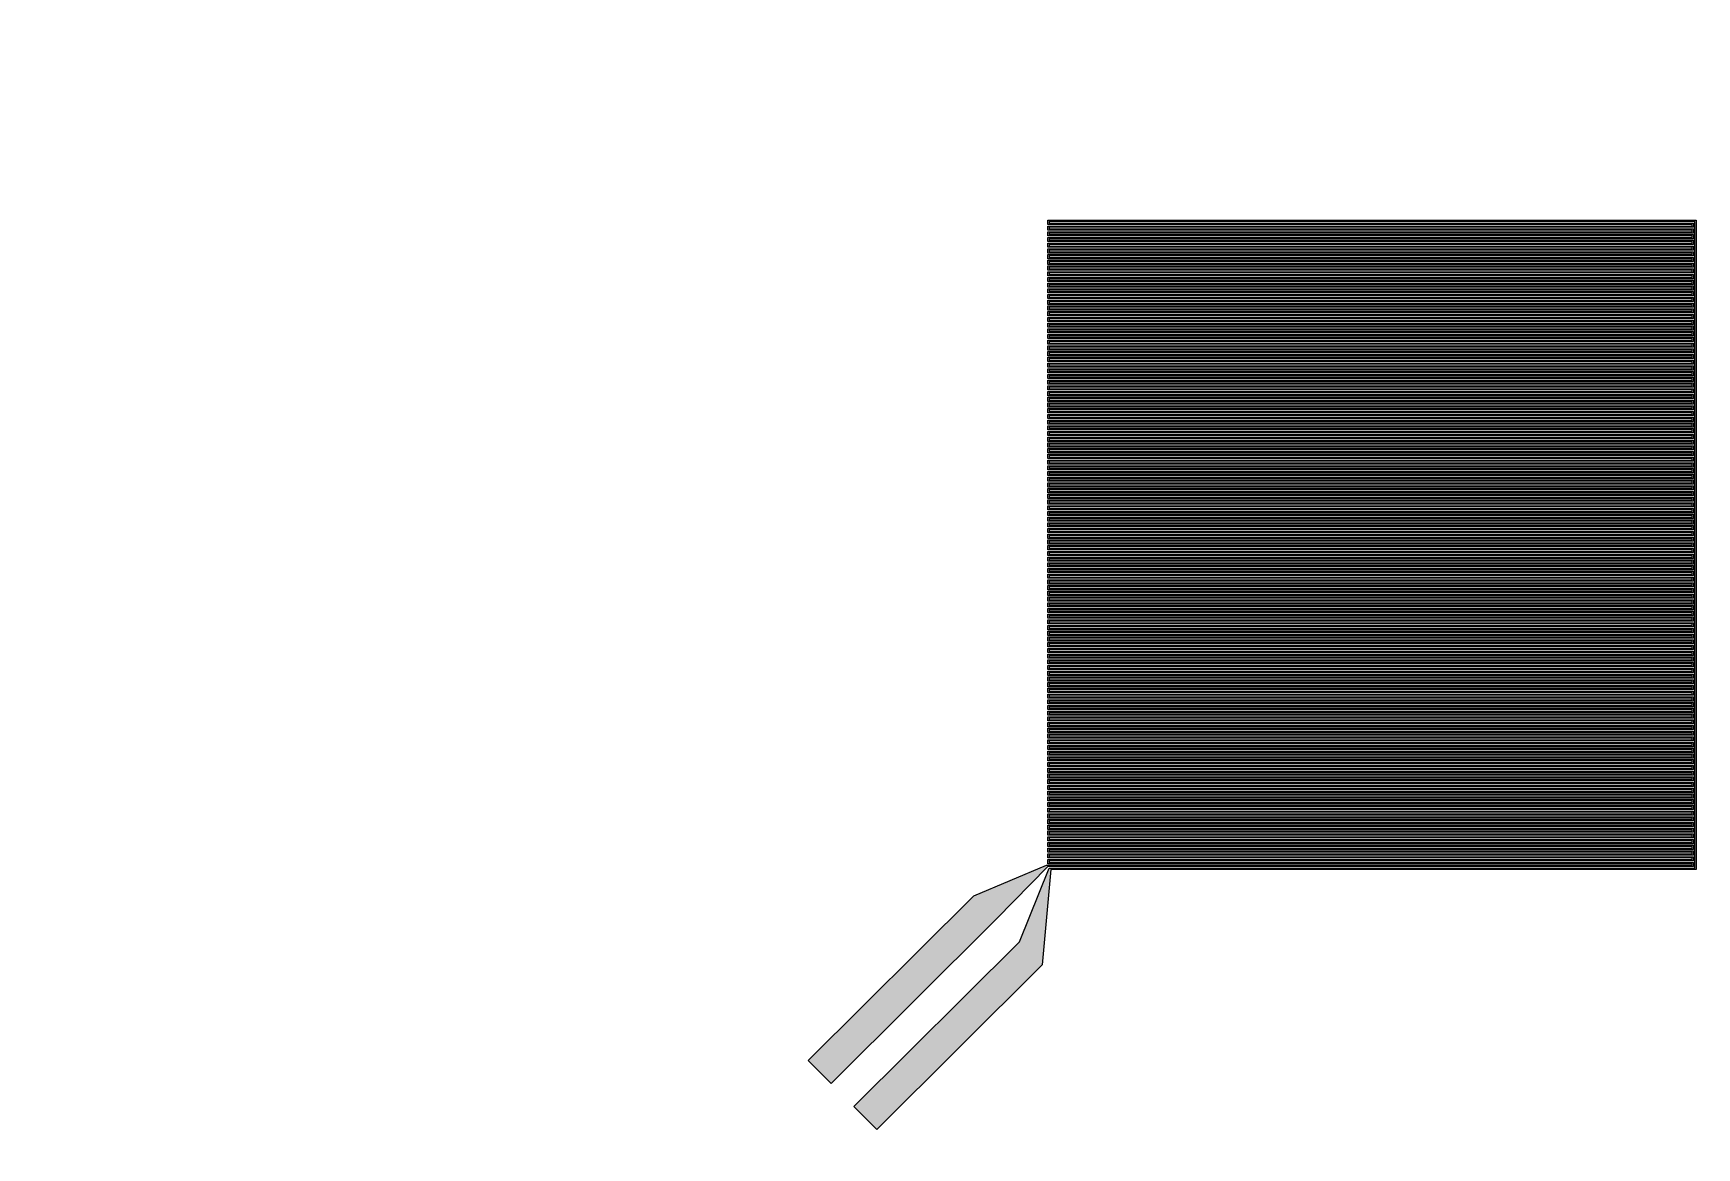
# Model space of a CAD drawing. Header units: millimetres. Extents: x 2668 to 2894, y 1564 to 1665.
# Drawn here: x 2722.13 to 2734.96, y 1618.28 to 1626.87 of the extents above; entities that cross this region are included whole.
import ezdxf

# ---------------------------------------------------------------- set-up
doc = ezdxf.new("R2010")
doc.units = ezdxf.units.MM

msp = doc.modelspace()

# ---------------------------------------------------------------- hatches: boundary and pattern name
h = msp.add_hatch(color=0)
h.dxf.hatch_style = 1
h.paths.add_polyline_path([(2729.958, 1620.443), (2734.936, 1620.443), (2734.936, 1620.475), (2729.968, 1620.475), (2729.968, 1620.487), (2734.936, 1620.487), (2734.936, 1620.519), (2729.968, 1620.519), (2729.968, 1620.531), (2734.936, 1620.531), (2734.936, 1620.563), (2729.968, 1620.563), (2729.968, 1620.575), (2734.936, 1620.575), (2734.936, 1620.607), (2729.968, 1620.607), (2729.968, 1620.619), (2734.936, 1620.619), (2734.936, 1620.651), (2729.968, 1620.651), (2729.968, 1620.663), (2734.936, 1620.663), (2734.936, 1620.695), (2729.968, 1620.695), (2729.968, 1620.707), (2734.936, 1620.707), (2734.936, 1620.739), (2729.968, 1620.739), (2729.968, 1620.751), (2734.936, 1620.751), (2734.936, 1620.783), (2729.968, 1620.783), (2729.968, 1620.795), (2734.936, 1620.795), (2734.936, 1620.827), (2729.968, 1620.827), (2729.968, 1620.839), (2734.936, 1620.839), (2734.936, 1620.871), (2729.968, 1620.871), (2729.968, 1620.883), (2734.936, 1620.883), (2734.936, 1620.915), (2729.968, 1620.915), (2729.968, 1620.927), (2734.936, 1620.927), (2734.936, 1620.959), (2729.968, 1620.959), (2729.968, 1620.971), (2734.936, 1620.971), (2734.936, 1621.003), (2729.968, 1621.003), (2729.968, 1621.015), (2734.936, 1621.015), (2734.936, 1621.047), (2729.968, 1621.047), (2729.968, 1621.059), (2734.936, 1621.059), (2734.936, 1621.091), (2729.968, 1621.091), (2729.968, 1621.103), (2734.936, 1621.103), (2734.936, 1621.135), (2729.968, 1621.135), (2729.968, 1621.147), (2734.936, 1621.147), (2734.936, 1621.179), (2729.968, 1621.179), (2729.968, 1621.191), (2734.936, 1621.191), (2734.936, 1621.223), (2729.968, 1621.223), (2729.968, 1621.235), (2734.936, 1621.235), (2734.936, 1621.267), (2729.968, 1621.267), (2729.968, 1621.279), (2734.936, 1621.279), (2734.936, 1621.311), (2729.968, 1621.311), (2729.968, 1621.323), (2734.936, 1621.323), (2734.936, 1621.355), (2729.968, 1621.355), (2729.968, 1621.367), (2734.936, 1621.367), (2734.936, 1621.399), (2729.968, 1621.399), (2729.968, 1621.411), (2734.936, 1621.411), (2734.936, 1621.443), (2729.968, 1621.443), (2729.968, 1621.455), (2734.936, 1621.455), (2734.936, 1621.487), (2729.968, 1621.487), (2729.968, 1621.499), (2734.936, 1621.499), (2734.936, 1621.531), (2729.968, 1621.531), (2729.968, 1621.543), (2734.936, 1621.543), (2734.936, 1621.575), (2729.968, 1621.575), (2729.968, 1621.587), (2734.936, 1621.587), (2734.936, 1621.619), (2729.968, 1621.619), (2729.968, 1621.631), (2734.936, 1621.631), (2734.936, 1621.663), (2729.968, 1621.663), (2729.968, 1621.675), (2734.936, 1621.675), (2734.936, 1621.707), (2729.968, 1621.707), (2729.968, 1621.719), (2734.936, 1621.719), (2734.936, 1621.751), (2729.968, 1621.751), (2729.968, 1621.763), (2734.936, 1621.763), (2734.936, 1621.795), (2729.968, 1621.795), (2729.968, 1621.807), (2734.936, 1621.807), (2734.936, 1621.839), (2729.968, 1621.839), (2729.968, 1621.851), (2734.936, 1621.851), (2734.936, 1621.883), (2729.968, 1621.883), (2729.968, 1621.895), (2734.936, 1621.895), (2734.936, 1621.927), (2729.968, 1621.927), (2729.968, 1621.939), (2734.936, 1621.939), (2734.936, 1621.971), (2729.968, 1621.971), (2729.968, 1621.983), (2734.936, 1621.983), (2734.936, 1622.015), (2729.968, 1622.015), (2729.968, 1622.027), (2734.936, 1622.027), (2734.936, 1622.059), (2729.968, 1622.059), (2729.968, 1622.071), (2734.936, 1622.071), (2734.936, 1622.103), (2729.968, 1622.103), (2729.968, 1622.115), (2734.936, 1622.115), (2734.936, 1622.147), (2729.968, 1622.147), (2729.968, 1622.159), (2734.936, 1622.159), (2734.936, 1622.191), (2729.968, 1622.191), (2729.968, 1622.203), (2734.936, 1622.203), (2734.936, 1622.235), (2729.968, 1622.235), (2729.968, 1622.247), (2734.936, 1622.247), (2734.936, 1622.279), (2729.968, 1622.279), (2729.968, 1622.291), (2734.936, 1622.291), (2734.936, 1622.323), (2729.968, 1622.323), (2729.968, 1622.335), (2734.936, 1622.335), (2734.936, 1622.367), (2729.968, 1622.367), (2729.968, 1622.379), (2734.936, 1622.379), (2734.936, 1622.411), (2729.968, 1622.411), (2729.968, 1622.423), (2734.936, 1622.423), (2734.936, 1622.455), (2729.968, 1622.455), (2729.968, 1622.467), (2734.936, 1622.467), (2734.936, 1622.499), (2729.968, 1622.499), (2729.968, 1622.511), (2734.936, 1622.511), (2734.936, 1622.543), (2729.968, 1622.543), (2729.968, 1622.555), (2734.936, 1622.555), (2734.936, 1622.587), (2729.968, 1622.587), (2729.968, 1622.599), (2734.936, 1622.599), (2734.936, 1622.631), (2729.968, 1622.631), (2729.968, 1622.643), (2734.936, 1622.643), (2734.936, 1622.675), (2729.968, 1622.675), (2729.968, 1622.687), (2734.936, 1622.687), (2734.936, 1622.719), (2729.968, 1622.719), (2729.968, 1622.731), (2734.936, 1622.731), (2734.936, 1622.763), (2729.968, 1622.763), (2729.968, 1622.775), (2734.936, 1622.775), (2734.936, 1622.807), (2729.968, 1622.807), (2729.968, 1622.819), (2734.936, 1622.819), (2734.936, 1622.851), (2729.968, 1622.851), (2729.968, 1622.863), (2734.936, 1622.863), (2734.936, 1622.895), (2729.968, 1622.895), (2729.968, 1622.907), (2734.936, 1622.907), (2734.936, 1622.939), (2729.968, 1622.939), (2729.968, 1622.951), (2734.936, 1622.951), (2734.936, 1622.983), (2729.968, 1622.983), (2729.968, 1622.995), (2734.936, 1622.995), (2734.936, 1623.027), (2729.968, 1623.027), (2729.968, 1623.039), (2734.936, 1623.039), (2734.936, 1623.071), (2729.968, 1623.071), (2729.968, 1623.083), (2734.936, 1623.083), (2734.936, 1623.115), (2729.968, 1623.115), (2729.968, 1623.127), (2734.936, 1623.127), (2734.936, 1623.159), (2729.968, 1623.159), (2729.968, 1623.171), (2734.936, 1623.171), (2734.936, 1623.203), (2729.968, 1623.203), (2729.968, 1623.215), (2734.936, 1623.215), (2734.936, 1623.247), (2729.968, 1623.247), (2729.968, 1623.259), (2734.936, 1623.259), (2734.936, 1623.291), (2729.968, 1623.291), (2729.968, 1623.303), (2734.936, 1623.303), (2734.936, 1623.335), (2729.968, 1623.335), (2729.968, 1623.347), (2734.936, 1623.347), (2734.936, 1623.379), (2729.968, 1623.379), (2729.968, 1623.391), (2734.936, 1623.391), (2734.936, 1623.423), (2729.968, 1623.423), (2729.968, 1623.435), (2734.936, 1623.435), (2734.936, 1623.467), (2729.968, 1623.467), (2729.968, 1623.479), (2734.936, 1623.479), (2734.936, 1623.511), (2729.968, 1623.511), (2729.968, 1623.523), (2734.936, 1623.523), (2734.936, 1623.555), (2729.968, 1623.555), (2729.968, 1623.567), (2734.936, 1623.567), (2734.936, 1623.599), (2729.968, 1623.599), (2729.968, 1623.611), (2734.936, 1623.611), (2734.936, 1623.643), (2729.968, 1623.643), (2729.968, 1623.655), (2734.936, 1623.655), (2734.936, 1623.687), (2729.968, 1623.687), (2729.968, 1623.699), (2734.936, 1623.699), (2734.936, 1623.731), (2729.968, 1623.731), (2729.968, 1623.743), (2734.936, 1623.743), (2734.936, 1623.775), (2729.968, 1623.775), (2729.968, 1623.787), (2734.936, 1623.787), (2734.936, 1623.819), (2729.968, 1623.819), (2729.968, 1623.831), (2734.936, 1623.831), (2734.936, 1623.863), (2729.968, 1623.863), (2729.968, 1623.875), (2734.936, 1623.875), (2734.936, 1623.907), (2729.968, 1623.907), (2729.968, 1623.919), (2734.936, 1623.919), (2734.936, 1623.951), (2729.968, 1623.951), (2729.968, 1623.963), (2734.936, 1623.963), (2734.936, 1623.995), (2729.968, 1623.995), (2729.968, 1624.007), (2734.936, 1624.007), (2734.936, 1624.039), (2729.968, 1624.039), (2729.968, 1624.051), (2734.936, 1624.051), (2734.936, 1624.083), (2729.968, 1624.083), (2729.968, 1624.095), (2734.936, 1624.095), (2734.936, 1624.127), (2729.968, 1624.127), (2729.968, 1624.139), (2734.936, 1624.139), (2734.936, 1624.171), (2729.968, 1624.171), (2729.968, 1624.183), (2734.936, 1624.183), (2734.936, 1624.215), (2729.968, 1624.215), (2729.968, 1624.227), (2734.936, 1624.227), (2734.936, 1624.259), (2729.968, 1624.259), (2729.968, 1624.271), (2734.936, 1624.271), (2734.936, 1624.303), (2729.968, 1624.303), (2729.968, 1624.315), (2734.936, 1624.315), (2734.936, 1624.347), (2729.968, 1624.347), (2729.968, 1624.359), (2734.936, 1624.359), (2734.936, 1624.391), (2729.968, 1624.391), (2729.968, 1624.403), (2734.936, 1624.403), (2734.936, 1624.435), (2729.968, 1624.435), (2729.968, 1624.447), (2734.936, 1624.447), (2734.936, 1624.479), (2729.968, 1624.479), (2729.968, 1624.491), (2734.936, 1624.491), (2734.936, 1624.523), (2729.968, 1624.523), (2729.968, 1624.535), (2734.936, 1624.535), (2734.936, 1624.567), (2729.968, 1624.567), (2729.968, 1624.579), (2734.936, 1624.579), (2734.936, 1624.611), (2729.968, 1624.611), (2729.968, 1624.623), (2734.936, 1624.623), (2734.936, 1624.655), (2729.968, 1624.655), (2729.968, 1624.667), (2734.936, 1624.667), (2734.936, 1624.699), (2729.968, 1624.699), (2729.968, 1624.711), (2734.936, 1624.711), (2734.936, 1624.743), (2729.968, 1624.743), (2729.968, 1624.755), (2734.936, 1624.755), (2734.936, 1624.787), (2729.968, 1624.787), (2729.968, 1624.799), (2734.936, 1624.799), (2734.936, 1624.831), (2729.968, 1624.831), (2729.968, 1624.843), (2734.936, 1624.843), (2734.936, 1624.875), (2729.968, 1624.875), (2729.968, 1624.887), (2734.936, 1624.887), (2734.936, 1624.919), (2729.968, 1624.919), (2729.968, 1624.931), (2734.936, 1624.931), (2734.936, 1624.963), (2729.968, 1624.963), (2729.968, 1624.975), (2734.936, 1624.975), (2734.936, 1625.007), (2729.968, 1625.007), (2729.968, 1625.019), (2734.936, 1625.019), (2734.936, 1625.051), (2729.968, 1625.051), (2729.968, 1625.063), (2734.936, 1625.063), (2734.936, 1625.095), (2729.968, 1625.095), (2729.968, 1625.107), (2734.936, 1625.107), (2734.936, 1625.139), (2729.968, 1625.139), (2729.968, 1625.151), (2734.936, 1625.151), (2734.936, 1625.183), (2729.968, 1625.183), (2729.968, 1625.195), (2734.936, 1625.195), (2734.936, 1625.227), (2729.968, 1625.227), (2729.968, 1625.239), (2734.936, 1625.239), (2734.936, 1625.271), (2729.968, 1625.271), (2729.968, 1625.283), (2734.936, 1625.283), (2734.936, 1625.315), (2729.968, 1625.315), (2729.968, 1625.327), (2734.936, 1625.327), (2734.936, 1625.359), (2729.968, 1625.359), (2729.968, 1625.371), (2734.936, 1625.371), (2734.936, 1625.403), (2729.968, 1625.403), (2729.968, 1625.415), (2734.948, 1625.415), (2734.948, 1620.431), (2729.967, 1620.431), (2729.738, 1619.862), (2728.462, 1618.593), (2728.638, 1618.416), (2729.915, 1619.685), (2729.98, 1620.421), (2734.958, 1620.421), (2734.958, 1625.425), (2729.958, 1625.425), (2729.958, 1625.393), (2734.926, 1625.393), (2734.926, 1625.381), (2729.958, 1625.381), (2729.958, 1625.349), (2734.926, 1625.349), (2734.926, 1625.337), (2729.958, 1625.337), (2729.958, 1625.305), (2734.926, 1625.305), (2734.926, 1625.293), (2729.958, 1625.293), (2729.958, 1625.261), (2734.926, 1625.261), (2734.926, 1625.249), (2729.958, 1625.249), (2729.958, 1625.217), (2734.926, 1625.217), (2734.926, 1625.205), (2729.958, 1625.205), (2729.958, 1625.173), (2734.926, 1625.173), (2734.926, 1625.161), (2729.958, 1625.161), (2729.958, 1625.129), (2734.926, 1625.129), (2734.926, 1625.117), (2729.958, 1625.117), (2729.958, 1625.085), (2734.926, 1625.085), (2734.926, 1625.073), (2729.958, 1625.073), (2729.958, 1625.041), (2734.926, 1625.041), (2734.926, 1625.029), (2729.958, 1625.029), (2729.958, 1624.997), (2734.926, 1624.997), (2734.926, 1624.985), (2729.958, 1624.985), (2729.958, 1624.953), (2734.926, 1624.953), (2734.926, 1624.941), (2729.958, 1624.941), (2729.958, 1624.909), (2734.926, 1624.909), (2734.926, 1624.897), (2729.958, 1624.897), (2729.958, 1624.865), (2734.926, 1624.865), (2734.926, 1624.853), (2729.958, 1624.853), (2729.958, 1624.821), (2734.926, 1624.821), (2734.926, 1624.809), (2729.958, 1624.809), (2729.958, 1624.777), (2734.926, 1624.777), (2734.926, 1624.765), (2729.958, 1624.765), (2729.958, 1624.733), (2734.926, 1624.733), (2734.926, 1624.721), (2729.958, 1624.721), (2729.958, 1624.689), (2734.926, 1624.689), (2734.926, 1624.677), (2729.958, 1624.677), (2729.958, 1624.645), (2734.926, 1624.645), (2734.926, 1624.633), (2729.958, 1624.633), (2729.958, 1624.601), (2734.926, 1624.601), (2734.926, 1624.589), (2729.958, 1624.589), (2729.958, 1624.557), (2734.926, 1624.557), (2734.926, 1624.545), (2729.958, 1624.545), (2729.958, 1624.513), (2734.926, 1624.513), (2734.926, 1624.501), (2729.958, 1624.501), (2729.958, 1624.469), (2734.926, 1624.469), (2734.926, 1624.457), (2729.958, 1624.457), (2729.958, 1624.425), (2734.926, 1624.425), (2734.926, 1624.413), (2729.958, 1624.413), (2729.958, 1624.381), (2734.926, 1624.381), (2734.926, 1624.369), (2729.958, 1624.369), (2729.958, 1624.337), (2734.926, 1624.337), (2734.926, 1624.325), (2729.958, 1624.325), (2729.958, 1624.293), (2734.926, 1624.293), (2734.926, 1624.281), (2729.958, 1624.281), (2729.958, 1624.249), (2734.926, 1624.249), (2734.926, 1624.237), (2729.958, 1624.237), (2729.958, 1624.205), (2734.926, 1624.205), (2734.926, 1624.193), (2729.958, 1624.193), (2729.958, 1624.161), (2734.926, 1624.161), (2734.926, 1624.149), (2729.958, 1624.149), (2729.958, 1624.117), (2734.926, 1624.117), (2734.926, 1624.105), (2729.958, 1624.105), (2729.958, 1624.073), (2734.926, 1624.073), (2734.926, 1624.061), (2729.958, 1624.061), (2729.958, 1624.029), (2734.926, 1624.029), (2734.926, 1624.017), (2729.958, 1624.017), (2729.958, 1623.985), (2734.926, 1623.985), (2734.926, 1623.973), (2729.958, 1623.973), (2729.958, 1623.941), (2734.926, 1623.941), (2734.926, 1623.929), (2729.958, 1623.929), (2729.958, 1623.897), (2734.926, 1623.897), (2734.926, 1623.885), (2729.958, 1623.885), (2729.958, 1623.853), (2734.926, 1623.853), (2734.926, 1623.841), (2729.958, 1623.841), (2729.958, 1623.809), (2734.926, 1623.809), (2734.926, 1623.797), (2729.958, 1623.797), (2729.958, 1623.765), (2734.926, 1623.765), (2734.926, 1623.753), (2729.958, 1623.753), (2729.958, 1623.721), (2734.926, 1623.721), (2734.926, 1623.709), (2729.958, 1623.709), (2729.958, 1623.677), (2734.926, 1623.677), (2734.926, 1623.665), (2729.958, 1623.665), (2729.958, 1623.633), (2734.926, 1623.633), (2734.926, 1623.621), (2729.958, 1623.621), (2729.958, 1623.589), (2734.926, 1623.589), (2734.926, 1623.577), (2729.958, 1623.577), (2729.958, 1623.545), (2734.926, 1623.545), (2734.926, 1623.533), (2729.958, 1623.533), (2729.958, 1623.501), (2734.926, 1623.501), (2734.926, 1623.489), (2729.958, 1623.489), (2729.958, 1623.457), (2734.926, 1623.457), (2734.926, 1623.445), (2729.958, 1623.445), (2729.958, 1623.413), (2734.926, 1623.413), (2734.926, 1623.401), (2729.958, 1623.401), (2729.958, 1623.369), (2734.926, 1623.369), (2734.926, 1623.357), (2729.958, 1623.357), (2729.958, 1623.325), (2734.926, 1623.325), (2734.926, 1623.313), (2729.958, 1623.313), (2729.958, 1623.281), (2734.926, 1623.281), (2734.926, 1623.269), (2729.958, 1623.269), (2729.958, 1623.237), (2734.926, 1623.237), (2734.926, 1623.225), (2729.958, 1623.225), (2729.958, 1623.193), (2734.926, 1623.193), (2734.926, 1623.181), (2729.958, 1623.181), (2729.958, 1623.149), (2734.926, 1623.149), (2734.926, 1623.137), (2729.958, 1623.137), (2729.958, 1623.105), (2734.926, 1623.105), (2734.926, 1623.093), (2729.958, 1623.093), (2729.958, 1623.061), (2734.926, 1623.061), (2734.926, 1623.049), (2729.958, 1623.049), (2729.958, 1623.017), (2734.926, 1623.017), (2734.926, 1623.005), (2729.958, 1623.005), (2729.958, 1622.973), (2734.926, 1622.973), (2734.926, 1622.961), (2729.958, 1622.961), (2729.958, 1622.929), (2734.926, 1622.929), (2734.926, 1622.917), (2729.958, 1622.917), (2729.958, 1622.885), (2734.926, 1622.885), (2734.926, 1622.873), (2729.958, 1622.873), (2729.958, 1622.841), (2734.926, 1622.841), (2734.926, 1622.829), (2729.958, 1622.829), (2729.958, 1622.797), (2734.926, 1622.797), (2734.926, 1622.785), (2729.958, 1622.785), (2729.958, 1622.753), (2734.926, 1622.753), (2734.926, 1622.741), (2729.958, 1622.741), (2729.958, 1622.709), (2734.926, 1622.709), (2734.926, 1622.697), (2729.958, 1622.697), (2729.958, 1622.665), (2734.926, 1622.665), (2734.926, 1622.653), (2729.958, 1622.653), (2729.958, 1622.621), (2734.926, 1622.621), (2734.926, 1622.609), (2729.958, 1622.609), (2729.958, 1622.577), (2734.926, 1622.577), (2734.926, 1622.565), (2729.958, 1622.565), (2729.958, 1622.533), (2734.926, 1622.533), (2734.926, 1622.521), (2729.958, 1622.521), (2729.958, 1622.489), (2734.926, 1622.489), (2734.926, 1622.477), (2729.958, 1622.477), (2729.958, 1622.445), (2734.926, 1622.445), (2734.926, 1622.433), (2729.958, 1622.433), (2729.958, 1622.401), (2734.926, 1622.401), (2734.926, 1622.389), (2729.958, 1622.389), (2729.958, 1622.357), (2734.926, 1622.357), (2734.926, 1622.345), (2729.958, 1622.345), (2729.958, 1622.313), (2734.926, 1622.313), (2734.926, 1622.301), (2729.958, 1622.301), (2729.958, 1622.269), (2734.926, 1622.269), (2734.926, 1622.257), (2729.958, 1622.257), (2729.958, 1622.225), (2734.926, 1622.225), (2734.926, 1622.213), (2729.958, 1622.213), (2729.958, 1622.181), (2734.926, 1622.181), (2734.926, 1622.169), (2729.958, 1622.169), (2729.958, 1622.137), (2734.926, 1622.137), (2734.926, 1622.125), (2729.958, 1622.125), (2729.958, 1622.093), (2734.926, 1622.093), (2734.926, 1622.081), (2729.958, 1622.081), (2729.958, 1622.049), (2734.926, 1622.049), (2734.926, 1622.037), (2729.958, 1622.037), (2729.958, 1622.005), (2734.926, 1622.005), (2734.926, 1621.993), (2729.958, 1621.993), (2729.958, 1621.961), (2734.926, 1621.961), (2734.926, 1621.949), (2729.958, 1621.949), (2729.958, 1621.917), (2734.926, 1621.917), (2734.926, 1621.905), (2729.958, 1621.905), (2729.958, 1621.873), (2734.926, 1621.873), (2734.926, 1621.861), (2729.958, 1621.861), (2729.958, 1621.829), (2734.926, 1621.829), (2734.926, 1621.817), (2729.958, 1621.817), (2729.958, 1621.785), (2734.926, 1621.785), (2734.926, 1621.773), (2729.958, 1621.773), (2729.958, 1621.741), (2734.926, 1621.741), (2734.926, 1621.729), (2729.958, 1621.729), (2729.958, 1621.697), (2734.926, 1621.697), (2734.926, 1621.685), (2729.958, 1621.685), (2729.958, 1621.653), (2734.926, 1621.653), (2734.926, 1621.641), (2729.958, 1621.641), (2729.958, 1621.609), (2734.926, 1621.609), (2734.926, 1621.597), (2729.958, 1621.597), (2729.958, 1621.565), (2734.926, 1621.565), (2734.926, 1621.553), (2729.958, 1621.553), (2729.958, 1621.521), (2734.926, 1621.521), (2734.926, 1621.509), (2729.958, 1621.509), (2729.958, 1621.477), (2734.926, 1621.477), (2734.926, 1621.465), (2729.958, 1621.465), (2729.958, 1621.433), (2734.926, 1621.433), (2734.926, 1621.421), (2729.958, 1621.421), (2729.958, 1621.389), (2734.926, 1621.389), (2734.926, 1621.377), (2729.958, 1621.377), (2729.958, 1621.345), (2734.926, 1621.345), (2734.926, 1621.333), (2729.958, 1621.333), (2729.958, 1621.301), (2734.926, 1621.301), (2734.926, 1621.289), (2729.958, 1621.289), (2729.958, 1621.257), (2734.926, 1621.257), (2734.926, 1621.245), (2729.958, 1621.245), (2729.958, 1621.213), (2734.926, 1621.213), (2734.926, 1621.201), (2729.958, 1621.201), (2729.958, 1621.169), (2734.926, 1621.169), (2734.926, 1621.157), (2729.958, 1621.157), (2729.958, 1621.125), (2734.926, 1621.125), (2734.926, 1621.113), (2729.958, 1621.113), (2729.958, 1621.081), (2734.926, 1621.081), (2734.926, 1621.069), (2729.958, 1621.069), (2729.958, 1621.037), (2734.926, 1621.037), (2734.926, 1621.025), (2729.958, 1621.025), (2729.958, 1620.993), (2734.926, 1620.993), (2734.926, 1620.981), (2729.958, 1620.981), (2729.958, 1620.949), (2734.926, 1620.949), (2734.926, 1620.937), (2729.958, 1620.937), (2729.958, 1620.905), (2734.926, 1620.905), (2734.926, 1620.893), (2729.958, 1620.893), (2729.958, 1620.861), (2734.926, 1620.861), (2734.926, 1620.849), (2729.958, 1620.849), (2729.958, 1620.817), (2734.926, 1620.817), (2734.926, 1620.805), (2729.958, 1620.805), (2729.958, 1620.773), (2734.926, 1620.773), (2734.926, 1620.761), (2729.958, 1620.761), (2729.958, 1620.729), (2734.926, 1620.729), (2734.926, 1620.717), (2729.958, 1620.717), (2729.958, 1620.685), (2734.926, 1620.685), (2734.926, 1620.673), (2729.958, 1620.673), (2729.958, 1620.641), (2734.926, 1620.641), (2734.926, 1620.629), (2729.958, 1620.629), (2729.958, 1620.597), (2734.926, 1620.597), (2734.926, 1620.585), (2729.958, 1620.585), (2729.958, 1620.553), (2734.926, 1620.553), (2734.926, 1620.541), (2729.958, 1620.541), (2729.958, 1620.509), (2734.926, 1620.509), (2734.926, 1620.497), (2729.958, 1620.497), (2729.958, 1620.465), (2734.926, 1620.465), (2734.926, 1620.453), (2729.948, 1620.453), (2729.386, 1620.217), (2728.109, 1618.948), (2728.286, 1618.771), (2729.562, 1620.04)])

# ---------------------------------------------------------------- linework, layer by layer
msp.add_lwpolyline([(2734.926, 1621.301), (2729.958, 1621.301), (2729.958, 1621.333), (2734.926, 1621.333), (2734.926, 1621.345), (2729.958, 1621.345), (2729.958, 1621.377), (2734.926, 1621.377), (2734.926, 1621.389), (2729.958, 1621.389), (2729.958, 1621.421), (2734.926, 1621.421), (2734.926, 1621.433), (2729.958, 1621.433), (2729.958, 1621.465), (2734.926, 1621.465), (2734.926, 1621.477), (2729.958, 1621.477), (2729.958, 1621.509), (2734.926, 1621.509), (2734.926, 1621.521), (2729.958, 1621.521), (2729.958, 1621.553), (2734.926, 1621.553), (2734.926, 1621.565), (2729.958, 1621.565), (2729.958, 1621.597), (2734.926, 1621.597), (2734.926, 1621.609), (2729.958, 1621.609), (2729.958, 1621.641), (2734.926, 1621.641), (2734.926, 1621.653), (2729.958, 1621.653), (2729.958, 1621.685), (2734.926, 1621.685), (2734.926, 1621.697), (2729.958, 1621.697), (2729.958, 1621.729), (2734.926, 1621.729), (2734.926, 1621.741), (2729.958, 1621.741), (2729.958, 1621.773), (2734.926, 1621.773), (2734.926, 1621.785), (2729.958, 1621.785), (2729.958, 1621.817), (2734.926, 1621.817), (2734.926, 1621.829), (2729.958, 1621.829), (2729.958, 1621.861), (2734.926, 1621.861), (2734.926, 1621.873), (2729.958, 1621.873), (2729.958, 1621.905), (2734.926, 1621.905), (2734.926, 1621.917), (2729.958, 1621.917), (2729.958, 1621.949), (2734.926, 1621.949), (2734.926, 1621.961), (2729.958, 1621.961), (2729.958, 1621.993), (2734.926, 1621.993), (2734.926, 1622.005), (2729.958, 1622.005), (2729.958, 1622.037), (2734.926, 1622.037), (2734.926, 1622.049), (2729.958, 1622.049), (2729.958, 1622.081), (2734.926, 1622.081), (2734.926, 1622.093), (2729.958, 1622.093), (2729.958, 1622.125), (2734.926, 1622.125), (2734.926, 1622.137), (2729.958, 1622.137), (2729.958, 1622.169), (2734.926, 1622.169), (2734.926, 1622.181), (2729.958, 1622.181), (2729.958, 1622.213), (2734.926, 1622.213), (2734.926, 1622.225), (2729.958, 1622.225), (2729.958, 1622.257), (2734.926, 1622.257), (2734.926, 1622.269), (2729.958, 1622.269), (2729.958, 1622.301), (2734.926, 1622.301), (2734.926, 1622.313), (2729.958, 1622.313), (2729.958, 1622.345), (2734.926, 1622.345), (2734.926, 1622.357), (2729.958, 1622.357), (2729.958, 1622.389), (2734.926, 1622.389), (2734.926, 1622.401), (2729.958, 1622.401), (2729.958, 1622.433), (2734.926, 1622.433), (2734.926, 1622.445), (2729.958, 1622.445), (2729.958, 1622.477), (2734.926, 1622.477), (2734.926, 1622.489), (2729.958, 1622.489), (2729.958, 1622.521), (2734.926, 1622.521), (2734.926, 1622.533), (2729.958, 1622.533), (2729.958, 1622.565), (2734.926, 1622.565), (2734.926, 1622.577), (2729.958, 1622.577), (2729.958, 1622.609), (2734.926, 1622.609), (2734.926, 1622.621), (2729.958, 1622.621), (2729.958, 1622.653), (2734.926, 1622.653), (2734.926, 1622.665), (2729.958, 1622.665), (2729.958, 1622.697), (2734.926, 1622.697), (2734.926, 1622.709), (2729.958, 1622.709), (2729.958, 1622.741), (2734.926, 1622.741), (2734.926, 1622.753), (2729.958, 1622.753), (2729.958, 1622.785), (2734.926, 1622.785), (2734.926, 1622.797), (2729.958, 1622.797), (2729.958, 1622.829), (2734.926, 1622.829), (2734.926, 1622.841), (2729.958, 1622.841), (2729.958, 1622.873), (2734.926, 1622.873), (2734.926, 1622.885), (2729.958, 1622.885), (2729.958, 1622.917), (2734.926, 1622.917), (2734.926, 1622.929), (2729.958, 1622.929), (2729.958, 1622.961), (2734.926, 1622.961), (2734.926, 1622.973), (2729.958, 1622.973), (2729.958, 1623.005), (2734.926, 1623.005), (2734.926, 1623.017), (2729.958, 1623.017), (2729.958, 1623.049), (2734.926, 1623.049), (2734.926, 1623.061), (2729.958, 1623.061), (2729.958, 1623.093), (2734.926, 1623.093), (2734.926, 1623.105), (2729.958, 1623.105), (2729.958, 1623.137), (2734.926, 1623.137), (2734.926, 1623.149), (2729.958, 1623.149), (2729.958, 1623.181), (2734.926, 1623.181), (2734.926, 1623.193), (2729.958, 1623.193), (2729.958, 1623.225), (2734.926, 1623.225), (2734.926, 1623.237), (2729.958, 1623.237), (2729.958, 1623.269), (2734.926, 1623.269), (2734.926, 1623.281), (2729.958, 1623.281), (2729.958, 1623.313), (2734.926, 1623.313), (2734.926, 1623.325), (2729.958, 1623.325), (2729.958, 1623.357), (2734.926, 1623.357), (2734.926, 1623.369), (2729.958, 1623.369), (2729.958, 1623.401), (2734.926, 1623.401), (2734.926, 1623.413), (2729.958, 1623.413), (2729.958, 1623.445), (2734.926, 1623.445), (2734.926, 1623.457), (2729.958, 1623.457), (2729.958, 1623.489), (2734.926, 1623.489), (2734.926, 1623.501), (2729.958, 1623.501), (2729.958, 1623.533), (2734.926, 1623.533), (2734.926, 1623.545), (2729.958, 1623.545), (2729.958, 1623.577), (2734.926, 1623.577), (2734.926, 1623.589), (2729.958, 1623.589), (2729.958, 1623.621), (2734.926, 1623.621), (2734.926, 1623.633), (2729.958, 1623.633), (2729.958, 1623.665), (2734.926, 1623.665), (2734.926, 1623.677), (2729.958, 1623.677), (2729.958, 1623.709), (2734.926, 1623.709), (2734.926, 1623.721), (2729.958, 1623.721), (2729.958, 1623.753), (2734.926, 1623.753), (2734.926, 1623.765), (2729.958, 1623.765), (2729.958, 1623.797), (2734.926, 1623.797), (2734.926, 1623.809), (2729.958, 1623.809), (2729.958, 1623.841), (2734.926, 1623.841), (2734.926, 1623.853), (2729.958, 1623.853), (2729.958, 1623.885), (2734.926, 1623.885), (2734.926, 1623.897), (2729.958, 1623.897), (2729.958, 1623.929), (2734.926, 1623.929), (2734.926, 1623.941), (2729.958, 1623.941), (2729.958, 1623.973), (2734.926, 1623.973), (2734.926, 1623.985), (2729.958, 1623.985), (2729.958, 1624.017), (2734.926, 1624.017), (2734.926, 1624.029), (2729.958, 1624.029), (2729.958, 1624.061), (2734.926, 1624.061), (2734.926, 1624.073), (2729.958, 1624.073), (2729.958, 1624.105), (2734.926, 1624.105), (2734.926, 1624.117), (2729.958, 1624.117), (2729.958, 1624.149), (2734.926, 1624.149), (2734.926, 1624.161), (2729.958, 1624.161), (2729.958, 1624.193), (2734.926, 1624.193), (2734.926, 1624.205), (2729.958, 1624.205), (2729.958, 1624.237), (2734.926, 1624.237), (2734.926, 1624.249), (2729.958, 1624.249), (2729.958, 1624.281), (2734.926, 1624.281), (2734.926, 1624.293), (2729.958, 1624.293), (2729.958, 1624.325), (2734.926, 1624.325), (2734.926, 1624.337), (2729.958, 1624.337), (2729.958, 1624.369), (2734.926, 1624.369), (2734.926, 1624.381), (2729.958, 1624.381), (2729.958, 1624.413), (2734.926, 1624.413), (2734.926, 1624.425), (2729.958, 1624.425), (2729.958, 1624.457), (2734.926, 1624.457), (2734.926, 1624.469), (2729.958, 1624.469), (2729.958, 1624.501), (2734.926, 1624.501), (2734.926, 1624.513), (2729.958, 1624.513), (2729.958, 1624.545), (2734.926, 1624.545), (2734.926, 1624.557), (2729.958, 1624.557), (2729.958, 1624.589), (2734.926, 1624.589), (2734.926, 1624.601), (2729.958, 1624.601), (2729.958, 1624.633), (2734.926, 1624.633), (2734.926, 1624.645), (2729.958, 1624.645), (2729.958, 1624.677), (2734.926, 1624.677), (2734.926, 1624.689), (2729.958, 1624.689), (2729.958, 1624.721), (2734.926, 1624.721), (2734.926, 1624.733), (2729.958, 1624.733), (2729.958, 1624.765), (2734.926, 1624.765), (2734.926, 1624.777), (2729.958, 1624.777), (2729.958, 1624.809), (2734.926, 1624.809), (2734.926, 1624.821), (2729.958, 1624.821), (2729.958, 1624.853), (2734.926, 1624.853), (2734.926, 1624.865), (2729.958, 1624.865), (2729.958, 1624.897), (2734.926, 1624.897), (2734.926, 1624.909), (2729.958, 1624.909), (2729.958, 1624.941), (2734.926, 1624.941), (2734.926, 1624.953), (2729.958, 1624.953), (2729.958, 1624.985), (2734.926, 1624.985), (2734.926, 1624.997), (2729.958, 1624.997), (2729.958, 1625.029), (2734.926, 1625.029), (2734.926, 1625.041), (2729.958, 1625.041), (2729.958, 1625.073), (2734.926, 1625.073), (2734.926, 1625.085), (2729.958, 1625.085), (2729.958, 1625.117), (2734.926, 1625.117), (2734.926, 1625.129), (2729.958, 1625.129), (2729.958, 1625.161), (2734.926, 1625.161), (2734.926, 1625.173), (2729.958, 1625.173), (2729.958, 1625.205), (2734.926, 1625.205), (2734.926, 1625.217), (2729.958, 1625.217), (2729.958, 1625.249), (2734.926, 1625.249), (2734.926, 1625.261), (2729.958, 1625.261), (2729.958, 1625.293), (2734.926, 1625.293), (2734.926, 1625.305), (2729.958, 1625.305), (2729.958, 1625.337), (2734.926, 1625.337), (2734.926, 1625.349), (2729.958, 1625.349), (2729.958, 1625.381), (2734.926, 1625.381), (2734.926, 1625.393), (2729.958, 1625.393), (2729.958, 1625.425), (2734.958, 1625.425), (2734.958, 1620.421), (2729.98, 1620.421), (2729.915, 1619.685), (2728.638, 1618.416), (2728.462, 1618.593), (2729.738, 1619.862), (2729.967, 1620.431), (2734.948, 1620.431), (2734.948, 1625.415), (2729.968, 1625.415), (2729.968, 1625.403), (2734.936, 1625.403), (2734.936, 1625.371), (2729.968, 1625.371), (2729.968, 1625.359), (2734.936, 1625.359), (2734.936, 1625.327), (2729.968, 1625.327), (2729.968, 1625.315), (2734.936, 1625.315), (2734.936, 1625.283), (2729.968, 1625.283), (2729.968, 1625.271), (2734.936, 1625.271), (2734.936, 1625.239), (2729.968, 1625.239), (2729.968, 1625.227), (2734.936, 1625.227), (2734.936, 1625.195), (2729.968, 1625.195), (2729.968, 1625.183), (2734.936, 1625.183), (2734.936, 1625.151), (2729.968, 1625.151), (2729.968, 1625.139), (2734.936, 1625.139), (2734.936, 1625.107), (2729.968, 1625.107), (2729.968, 1625.095), (2734.936, 1625.095), (2734.936, 1625.063), (2729.968, 1625.063), (2729.968, 1625.051), (2734.936, 1625.051), (2734.936, 1625.019), (2729.968, 1625.019), (2729.968, 1625.007), (2734.936, 1625.007), (2734.936, 1624.975), (2729.968, 1624.975), (2729.968, 1624.963), (2734.936, 1624.963), (2734.936, 1624.931), (2729.968, 1624.931), (2729.968, 1624.919), (2734.936, 1624.919), (2734.936, 1624.887), (2729.968, 1624.887), (2729.968, 1624.875), (2734.936, 1624.875), (2734.936, 1624.843), (2729.968, 1624.843), (2729.968, 1624.831), (2734.936, 1624.831), (2734.936, 1624.799), (2729.968, 1624.799), (2729.968, 1624.787), (2734.936, 1624.787), (2734.936, 1624.755), (2729.968, 1624.755), (2729.968, 1624.743), (2734.936, 1624.743), (2734.936, 1624.711), (2729.968, 1624.711), (2729.968, 1624.699), (2734.936, 1624.699), (2734.936, 1624.667), (2729.968, 1624.667), (2729.968, 1624.655), (2734.936, 1624.655), (2734.936, 1624.623), (2729.968, 1624.623), (2729.968, 1624.611), (2734.936, 1624.611), (2734.936, 1624.579), (2729.968, 1624.579), (2729.968, 1624.567), (2734.936, 1624.567), (2734.936, 1624.535), (2729.968, 1624.535), (2729.968, 1624.523), (2734.936, 1624.523), (2734.936, 1624.491), (2729.968, 1624.491), (2729.968, 1624.479), (2734.936, 1624.479), (2734.936, 1624.447), (2729.968, 1624.447), (2729.968, 1624.435), (2734.936, 1624.435), (2734.936, 1624.403), (2729.968, 1624.403), (2729.968, 1624.391), (2734.936, 1624.391), (2734.936, 1624.359), (2729.968, 1624.359), (2729.968, 1624.347), (2734.936, 1624.347), (2734.936, 1624.315), (2729.968, 1624.315), (2729.968, 1624.303), (2734.936, 1624.303), (2734.936, 1624.271), (2729.968, 1624.271), (2729.968, 1624.259), (2734.936, 1624.259), (2734.936, 1624.227), (2729.968, 1624.227), (2729.968, 1624.215), (2734.936, 1624.215), (2734.936, 1624.183), (2729.968, 1624.183), (2729.968, 1624.171), (2734.936, 1624.171), (2734.936, 1624.139), (2729.968, 1624.139), (2729.968, 1624.127), (2734.936, 1624.127), (2734.936, 1624.095), (2729.968, 1624.095), (2729.968, 1624.083), (2734.936, 1624.083), (2734.936, 1624.051), (2729.968, 1624.051), (2729.968, 1624.039), (2734.936, 1624.039), (2734.936, 1624.007), (2729.968, 1624.007), (2729.968, 1623.995), (2734.936, 1623.995), (2734.936, 1623.963), (2729.968, 1623.963), (2729.968, 1623.951), (2734.936, 1623.951), (2734.936, 1623.919), (2729.968, 1623.919), (2729.968, 1623.907), (2734.936, 1623.907), (2734.936, 1623.875), (2729.968, 1623.875), (2729.968, 1623.863), (2734.936, 1623.863), (2734.936, 1623.831), (2729.968, 1623.831), (2729.968, 1623.819), (2734.936, 1623.819), (2734.936, 1623.787), (2729.968, 1623.787), (2729.968, 1623.775), (2734.936, 1623.775), (2734.936, 1623.743), (2729.968, 1623.743), (2729.968, 1623.731), (2734.936, 1623.731), (2734.936, 1623.699), (2729.968, 1623.699), (2729.968, 1623.687), (2734.936, 1623.687), (2734.936, 1623.655), (2729.968, 1623.655), (2729.968, 1623.643), (2734.936, 1623.643), (2734.936, 1623.611), (2729.968, 1623.611), (2729.968, 1623.599), (2734.936, 1623.599), (2734.936, 1623.567), (2729.968, 1623.567), (2729.968, 1623.555), (2734.936, 1623.555), (2734.936, 1623.523), (2729.968, 1623.523), (2729.968, 1623.511), (2734.936, 1623.511), (2734.936, 1623.479), (2729.968, 1623.479), (2729.968, 1623.467), (2734.936, 1623.467), (2734.936, 1623.435), (2729.968, 1623.435), (2729.968, 1623.423), (2734.936, 1623.423), (2734.936, 1623.391), (2729.968, 1623.391), (2729.968, 1623.379), (2734.936, 1623.379), (2734.936, 1623.347), (2729.968, 1623.347), (2729.968, 1623.335), (2734.936, 1623.335), (2734.936, 1623.303), (2729.968, 1623.303), (2729.968, 1623.291), (2734.936, 1623.291), (2734.936, 1623.259), (2729.968, 1623.259), (2729.968, 1623.247), (2734.936, 1623.247), (2734.936, 1623.215), (2729.968, 1623.215), (2729.968, 1623.203), (2734.936, 1623.203), (2734.936, 1623.171), (2729.968, 1623.171), (2729.968, 1623.159), (2734.936, 1623.159), (2734.936, 1623.127), (2729.968, 1623.127), (2729.968, 1623.115), (2734.936, 1623.115), (2734.936, 1623.083), (2729.968, 1623.083), (2729.968, 1623.071), (2734.936, 1623.071), (2734.936, 1623.039), (2729.968, 1623.039), (2729.968, 1623.027), (2734.936, 1623.027), (2734.936, 1622.995), (2729.968, 1622.995), (2729.968, 1622.983), (2734.936, 1622.983), (2734.936, 1622.951), (2729.968, 1622.951), (2729.968, 1622.939), (2734.936, 1622.939), (2734.936, 1622.907), (2729.968, 1622.907), (2729.968, 1622.895), (2734.936, 1622.895), (2734.936, 1622.863), (2729.968, 1622.863), (2729.968, 1622.851), (2734.936, 1622.851), (2734.936, 1622.819), (2729.968, 1622.819), (2729.968, 1622.807), (2734.936, 1622.807), (2734.936, 1622.775), (2729.968, 1622.775), (2729.968, 1622.763), (2734.936, 1622.763), (2734.936, 1622.731), (2729.968, 1622.731), (2729.968, 1622.719), (2734.936, 1622.719), (2734.936, 1622.687), (2729.968, 1622.687), (2729.968, 1622.675), (2734.936, 1622.675), (2734.936, 1622.643), (2729.968, 1622.643), (2729.968, 1622.631), (2734.936, 1622.631), (2734.936, 1622.599), (2729.968, 1622.599), (2729.968, 1622.587), (2734.936, 1622.587), (2734.936, 1622.555), (2729.968, 1622.555), (2729.968, 1622.543), (2734.936, 1622.543), (2734.936, 1622.511), (2729.968, 1622.511), (2729.968, 1622.499), (2734.936, 1622.499), (2734.936, 1622.467), (2729.968, 1622.467), (2729.968, 1622.455), (2734.936, 1622.455), (2734.936, 1622.423), (2729.968, 1622.423), (2729.968, 1622.411), (2734.936, 1622.411), (2734.936, 1622.379), (2729.968, 1622.379), (2729.968, 1622.367), (2734.936, 1622.367), (2734.936, 1622.335), (2729.968, 1622.335), (2729.968, 1622.323), (2734.936, 1622.323), (2734.936, 1622.291), (2729.968, 1622.291), (2729.968, 1622.279), (2734.936, 1622.279), (2734.936, 1622.247), (2729.968, 1622.247), (2729.968, 1622.235), (2734.936, 1622.235), (2734.936, 1622.203), (2729.968, 1622.203), (2729.968, 1622.191), (2734.936, 1622.191), (2734.936, 1622.159), (2729.968, 1622.159), (2729.968, 1622.147), (2734.936, 1622.147), (2734.936, 1622.115), (2729.968, 1622.115), (2729.968, 1622.103), (2734.936, 1622.103), (2734.936, 1622.071), (2729.968, 1622.071), (2729.968, 1622.059), (2734.936, 1622.059), (2734.936, 1622.027), (2729.968, 1622.027), (2729.968, 1622.015), (2734.936, 1622.015), (2734.936, 1621.983), (2729.968, 1621.983), (2729.968, 1621.971), (2734.936, 1621.971), (2734.936, 1621.939), (2729.968, 1621.939), (2729.968, 1621.927), (2734.936, 1621.927), (2734.936, 1621.895), (2729.968, 1621.895), (2729.968, 1621.883), (2734.936, 1621.883), (2734.936, 1621.851), (2729.968, 1621.851), (2729.968, 1621.839), (2734.936, 1621.839), (2734.936, 1621.807), (2729.968, 1621.807), (2729.968, 1621.795), (2734.936, 1621.795), (2734.936, 1621.763), (2729.968, 1621.763), (2729.968, 1621.751), (2734.936, 1621.751), (2734.936, 1621.719), (2729.968, 1621.719), (2729.968, 1621.707), (2734.936, 1621.707), (2734.936, 1621.675), (2729.968, 1621.675), (2729.968, 1621.663), (2734.936, 1621.663), (2734.936, 1621.631), (2729.968, 1621.631), (2729.968, 1621.619), (2734.936, 1621.619), (2734.936, 1621.587), (2729.968, 1621.587), (2729.968, 1621.575), (2734.936, 1621.575), (2734.936, 1621.543), (2729.968, 1621.543), (2729.968, 1621.531), (2734.936, 1621.531), (2734.936, 1621.499), (2729.968, 1621.499), (2729.968, 1621.487), (2734.936, 1621.487), (2734.936, 1621.455), (2729.968, 1621.455), (2729.968, 1621.443), (2734.936, 1621.443), (2734.936, 1621.411), (2729.968, 1621.411), (2729.968, 1621.399), (2734.936, 1621.399), (2734.936, 1621.367), (2729.968, 1621.367), (2729.968, 1621.355), (2734.936, 1621.355), (2734.936, 1621.323), (2729.968, 1621.323), (2729.968, 1621.311), (2734.936, 1621.311), (2734.936, 1621.279), (2729.968, 1621.279), (2729.968, 1621.267), (2734.936, 1621.267), (2734.936, 1621.235), (2729.968, 1621.235), (2729.968, 1621.223), (2734.936, 1621.223), (2734.936, 1621.191), (2729.968, 1621.191), (2729.968, 1621.179), (2734.936, 1621.179), (2734.936, 1621.147), (2729.968, 1621.147), (2729.968, 1621.135), (2734.936, 1621.135), (2734.936, 1621.103), (2729.968, 1621.103), (2729.968, 1621.091), (2734.936, 1621.091), (2734.936, 1621.059), (2729.968, 1621.059), (2729.968, 1621.047), (2734.936, 1621.047), (2734.936, 1621.015), (2729.968, 1621.015), (2729.968, 1621.003), (2734.936, 1621.003), (2734.936, 1620.971), (2729.968, 1620.971), (2729.968, 1620.959), (2734.936, 1620.959), (2734.936, 1620.927), (2729.968, 1620.927), (2729.968, 1620.915), (2734.936, 1620.915), (2734.936, 1620.883), (2729.968, 1620.883), (2729.968, 1620.871), (2734.936, 1620.871), (2734.936, 1620.839), (2729.968, 1620.839), (2729.968, 1620.827), (2734.936, 1620.827), (2734.936, 1620.795), (2729.968, 1620.795), (2729.968, 1620.783), (2734.936, 1620.783), (2734.936, 1620.751), (2729.968, 1620.751), (2729.968, 1620.739), (2734.936, 1620.739), (2734.936, 1620.707), (2729.968, 1620.707), (2729.968, 1620.695), (2734.936, 1620.695), (2734.936, 1620.663), (2729.968, 1620.663), (2729.968, 1620.651), (2734.936, 1620.651), (2734.936, 1620.619), (2729.968, 1620.619), (2729.968, 1620.607), (2734.936, 1620.607), (2734.936, 1620.575), (2729.968, 1620.575), (2729.968, 1620.563), (2734.936, 1620.563), (2734.936, 1620.531), (2729.968, 1620.531), (2729.968, 1620.519), (2734.936, 1620.519), (2734.936, 1620.487), (2729.968, 1620.487), (2729.968, 1620.475), (2734.936, 1620.475), (2734.936, 1620.443), (2729.958, 1620.443), (2729.562, 1620.04), (2728.286, 1618.771), (2728.109, 1618.948), (2729.386, 1620.217), (2729.948, 1620.453), (2734.926, 1620.453), (2734.926, 1620.465), (2729.958, 1620.465), (2729.958, 1620.497), (2734.926, 1620.497), (2734.926, 1620.509), (2729.958, 1620.509), (2729.958, 1620.541), (2734.926, 1620.541), (2734.926, 1620.553), (2729.958, 1620.553), (2729.958, 1620.585), (2734.926, 1620.585), (2734.926, 1620.597), (2729.958, 1620.597), (2729.958, 1620.629), (2734.926, 1620.629), (2734.926, 1620.641), (2729.958, 1620.641), (2729.958, 1620.673), (2734.926, 1620.673), (2734.926, 1620.685), (2729.958, 1620.685), (2729.958, 1620.717), (2734.926, 1620.717), (2734.926, 1620.729), (2729.958, 1620.729), (2729.958, 1620.761), (2734.926, 1620.761), (2734.926, 1620.773), (2729.958, 1620.773), (2729.958, 1620.805), (2734.926, 1620.805), (2734.926, 1620.817), (2729.958, 1620.817), (2729.958, 1620.849), (2734.926, 1620.849), (2734.926, 1620.861), (2729.958, 1620.861), (2729.958, 1620.893), (2734.926, 1620.893), (2734.926, 1620.905), (2729.958, 1620.905), (2729.958, 1620.937), (2734.926, 1620.937), (2734.926, 1620.949), (2729.958, 1620.949), (2729.958, 1620.981), (2734.926, 1620.981), (2734.926, 1620.993), (2729.958, 1620.993), (2729.958, 1621.025), (2734.926, 1621.025), (2734.926, 1621.037), (2729.958, 1621.037), (2729.958, 1621.069), (2734.926, 1621.069), (2734.926, 1621.081), (2729.958, 1621.081), (2729.958, 1621.113), (2734.926, 1621.113), (2734.926, 1621.125), (2729.958, 1621.125), (2729.958, 1621.157), (2734.926, 1621.157), (2734.926, 1621.169), (2729.958, 1621.169), (2729.958, 1621.201), (2734.926, 1621.201), (2734.926, 1621.213), (2729.958, 1621.213), (2729.958, 1621.245), (2734.926, 1621.245), (2734.926, 1621.257), (2729.958, 1621.257), (2729.958, 1621.289), (2734.926, 1621.289)], close=True)
msp.add_circle((2718.649, 1614.226), 50.5)

doc.saveas('drawing.dxf')
